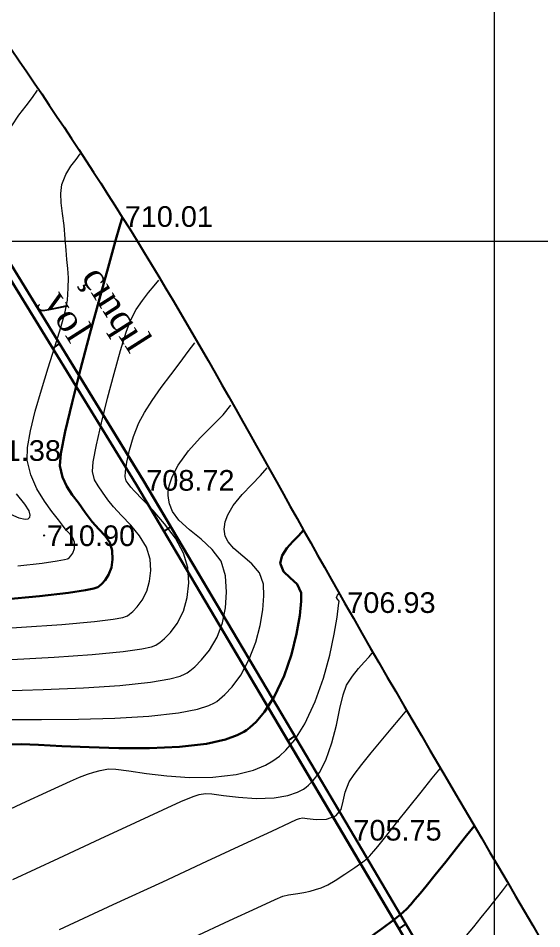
# Model space of a CAD drawing. Header units: feet. Extents: x 3381 to 684025, y 675186 to 4375940.
# Drawn here: x 682165.9 to 682191.23, y 4375781.02 to 4375825.11 of the extents above; entities that cross this region are included whole.
import ezdxf

# ---------------------------------------------------------------- set-up
doc = ezdxf.new("R2010")
doc.units = ezdxf.units.FT
doc.header["$MEASUREMENT"] = 0
doc.header["$PDMODE"] = 34
doc.header["$PDSIZE"] = 0.01
doc.layers.get('0').update_dxf_attribs({"linetype": 'CONTINUOUS'})
for name, color, linetype in [('0_Point_Height', 2, 'CONTINUOUS'), ('0_Point_Point', 7, 'CONTINUOUS'), ('Yazilar', 7, 'CONTINUOUS')]:
    doc.layers.add(name, color=color, linetype=linetype)
for name, color, linetype, lineweight in [('ANA HORIZONTAL', 24, 'CONTINUOUS', 30), ('HORIZANTAL', 24, 'CONTINUOUS', 13), ('km setka', 170, 'CONTINUOUS', 15)]:
    doc.layers.add(name, color=color, linetype=linetype, lineweight=lineweight)
doc.styles.get("Standard").update_dxf_attribs({"font": 'arial.ttf', "height": 2})

msp = doc.modelspace()

# ---------------------------------------------------------------- linework, layer by layer
at = {"linetype": 'Continuous'}
for p, q in [((682167.89605, 4375809.35838, 711.378), (682167.56251, 4375809.13713, 711.378)), ((682173.28483, 4375800.49451), (682172.95106, 4375800.27311)), ((682179.28312, 4375790.35452), (682178.94935, 4375790.13312)), ((682184.65562, 4375781.2581), (682184.32182, 4375781.03668))]:
    msp.add_line(p, q, dxfattribs=at)
at = {"linetype": 'Continuous', "elevation": 697.485}
for points in [[(682213.66637, 4375737.4462), (682202.32162, 4375751.14964), (682193.43693, 4375765.55769), (682181.62606, 4375785.58686), (682171.60585, 4375802.52585), (682160.47956, 4375820.66068), (682148.13361, 4375841.20928)], [(682210.96371, 4375740.72968), (682202.32657, 4375751.16258), (682193.44188, 4375765.57064), (682181.63101, 4375785.59981), (682171.6108, 4375802.53879), (682160.48451, 4375820.67363), (682148.13855, 4375841.22222)], [(682213.97448, 4375737.70128), (682202.64748, 4375751.38328), (682193.77948, 4375765.76428), (682181.97048, 4375785.79028), (682171.94848, 4375802.73228), (682160.82148, 4375820.86828), (682148.47648, 4375841.41528)], [(682211.24331, 4375741.01921), (682202.65243, 4375751.39622), (682193.78443, 4375765.77722), (682181.97543, 4375785.80322), (682171.95343, 4375802.74522), (682160.82643, 4375820.88122), (682148.48143, 4375841.42822)]]:
    msp.add_lwpolyline(points, dxfattribs=at)
at = {"linetype": 'Continuous'}
msp.add_open_spline([(682139.47963, 4375868.22821), (682141.3006, 4375864.75779), (682147.60661, 4375852.73973), (682157.50344, 4375834.7584), (682171.49822, 4375815.49396), (682182.26949, 4375795.29608), (682193.23269, 4375777.41052), (682202.36035, 4375760.00732), (682215.7753, 4375741.48611), (682232.37485, 4375727.19698), (682243.90986, 4375712.36038), (682251.84002, 4375701.87762), (682263.15807, 4375689.959), (682271.40714, 4375679.26706), (682275.85095, 4375673.50726)], degree=3, knots=[0, 0, 0, 0, 11.75951037, 40.72320969, 61.46233043, 83.05497871, 109.29071666, 124.3927439, 141.9627176, 177.53300774, 189.55882144, 198.27648785, 216.95544768, 238.76886618, 238.76886618, 238.76886618, 238.76886618], dxfattribs=at)
at = {"layer": '0_Point_Point'}
for p in [(682170.91243, 4375815.52122, 710.009), (682171.95343, 4375802.74522, 708.721), (682167.14343, 4375800.06522, 710.904), (682181.68043, 4375796.82622, 706.928), (682181.97543, 4375785.80322, 705.752)]:
    msp.add_point(p, dxfattribs=at)
at = {"layer": 'ANA HORIZONTAL', "color": 16, "lineweight": 30, "elevation": 710}
msp.add_lwpolyline([(682165.19898, 4375796.9548), (682166.91927, 4375797.12733), (682168.32199, 4375797.29287), (682169.14347, 4375797.41351), (682169.54818, 4375797.49373), (682169.70444, 4375797.54111), (682169.74594, 4375797.56273), (682169.81346, 4375797.6138), (682169.93814, 4375797.72143), (682170.0996, 4375797.89619), (682170.26813, 4375798.15294), (682170.40577, 4375798.50956), (682170.46497, 4375798.90264), (682170.44862, 4375799.32879), (682170.32897, 4375799.72157), (682170.10093, 4375800.05111), (682169.80137, 4375800.3689), (682169.4672, 4375800.72639), (682169.13529, 4375801.17504), (682168.81682, 4375801.6364), (682168.51306, 4375802.03609), (682168.24605, 4375802.43161), (682168.03782, 4375802.88051), (682167.9104, 4375803.44032), (682167.96237, 4375804.03298), (682168.17229, 4375805.09329), (682168.50168, 4375806.49643), (682168.91204, 4375808.11756), (682169.3649, 4375809.83186), (682169.82177, 4375811.51451), (682170.24417, 4375813.04067), (682170.59362, 4375814.28551), (682170.83162, 4375815.12422), (682170.9197, 4375815.43195), (682170.94388, 4375815.46661)], dxfattribs=at)
at = {"layer": 'ANA HORIZONTAL', "color": 32, "lineweight": 30}
for points, elevation in [([(682165.56253, 4375789.94626), (682166.03829, 4375789.96053), (682166.87846, 4375789.92649), (682168.00158, 4375789.86685), (682169.32619, 4375789.80435), (682170.77083, 4375789.76172), (682172.25403, 4375789.76169), (682173.69432, 4375789.82698), (682175.01025, 4375789.98033), (682175.9187, 4375790.18168), (682176.4885, 4375790.38623), (682176.80548, 4375790.55082), (682176.94314, 4375790.64212), (682177.10312, 4375790.76531), (682177.40523, 4375791.04106), (682177.81515, 4375791.51885), (682178.28488, 4375792.24989), (682178.75686, 4375793.25945), (682179.11162, 4375794.30372), (682179.36069, 4375795.30593), (682179.51561, 4375796.18927), (682179.58789, 4375796.87696), (682179.58909, 4375797.2922), (682179.39709, 4375797.71044), (682179.0538, 4375798.01918), (682178.72521, 4375798.32001), (682178.57734, 4375798.71449), (682178.6675, 4375799.08863), (682178.89409, 4375799.44406), (682179.18599, 4375799.77067), (682179.4721, 4375800.05836), (682179.68131, 4375800.29703)], 707.5), ([(682182.75668, 4375780.4957), (682183.50407, 4375781.03119), (682184.07217, 4375781.45041), (682184.39383, 4375781.70204), (682184.68347, 4375781.9662), (682184.89328, 4375782.19083), (682185.09108, 4375782.42855), (682185.34465, 4375782.73193), (682185.63832, 4375783.0869), (682186.07204, 4375783.62585), (682186.58301, 4375784.26728), (682187.10841, 4375784.92971), (682187.58545, 4375785.53166), (682187.95131, 4375785.99164)], 705)]:
    msp.add_lwpolyline(points, dxfattribs=dict(at, elevation=elevation))
at = {"layer": 'HORIZANTAL', "color": 32, "linetype": 'Continuous', "lineweight": 13}
for points, elevation in [([(682165.58434, 4375819.89936), (682165.92759, 4375820.41868), (682166.27473, 4375820.87373), (682166.58891, 4375821.27324), (682166.83328, 4375821.62595)], 711), ([(682165.87704, 4375798.59126), (682167.05672, 4375798.72796), (682167.77975, 4375798.83036), (682168.14009, 4375798.89596), (682168.27469, 4375798.93181), (682168.3065, 4375798.94685), (682168.35593, 4375798.98535), (682168.44201, 4375799.06907), (682168.53987, 4375799.21062), (682168.61403, 4375799.42682), (682168.62053, 4375799.73611), (682168.54548, 4375799.95021), (682168.40117, 4375800.12915), (682168.21981, 4375800.31784), (682168.0336, 4375800.5612), (682167.83785, 4375800.82472), (682167.5275, 4375801.22054), (682167.16203, 4375801.72793), (682166.80093, 4375802.32614), (682166.50371, 4375802.99443), (682166.32986, 4375803.71206), (682166.34334, 4375804.32231), (682166.48479, 4375805.13312), (682166.72107, 4375806.08535), (682167.01901, 4375807.11987), (682167.34547, 4375808.17753), (682167.66729, 4375809.19921), (682167.95133, 4375810.12576), (682168.16443, 4375810.89805), (682168.27344, 4375811.45694), (682168.31758, 4375812.04567), (682168.32061, 4375812.54184), (682168.29503, 4375812.98654), (682168.25332, 4375813.42088), (682168.20799, 4375813.88593), (682168.17152, 4375814.42281), (682168.11693, 4375815.07952), (682168.04146, 4375815.65401), (682167.97726, 4375816.16416), (682167.95649, 4375816.62785), (682168.0113, 4375817.06297), (682168.19398, 4375817.54847), (682168.44264, 4375817.94771), (682168.69565, 4375818.27531), (682168.89138, 4375818.54587)], 710.5), ([(682163.8153, 4375795.48065), (682166.056, 4375795.61636), (682168.01043, 4375795.75563), (682169.58152, 4375795.89684), (682170.49715, 4375796.01011), (682170.9522, 4375796.09471), (682171.1336, 4375796.15074), (682171.18538, 4375796.17861), (682171.27314, 4375796.2445), (682171.43748, 4375796.38224), (682171.6563, 4375796.60333), (682171.89729, 4375796.92414), (682172.1188, 4375797.36478), (682172.25413, 4375797.84659), (682172.3059, 4375798.36651), (682172.27671, 4375798.92147), (682172.10337, 4375799.48975), (682171.7684, 4375800.04172), (682171.34305, 4375800.56251), (682170.89855, 4375801.03722), (682170.50611, 4375801.45097), (682170.23699, 4375801.78887), (682169.97677, 4375802.16281), (682169.75649, 4375802.45848), (682169.58995, 4375802.76428), (682169.49094, 4375803.16859), (682169.52873, 4375803.62837), (682169.68236, 4375804.44792), (682169.92123, 4375805.5121), (682170.21477, 4375806.70576), (682170.53239, 4375807.91376), (682170.84349, 4375809.02095), (682171.1175, 4375809.91219), (682171.32382, 4375810.47232), (682171.60307, 4375810.99918), (682171.90471, 4375811.44738), (682172.20347, 4375811.8282), (682172.47411, 4375812.15289), (682172.69137, 4375812.4327)], 709.5), ([(682165.56597, 4375794.0611), (682167.63733, 4375794.16928), (682169.47092, 4375794.29422), (682170.97472, 4375794.43842), (682171.87846, 4375794.5693), (682172.35076, 4375794.67736), (682172.55672, 4375794.7544), (682172.62482, 4375794.79449), (682172.74384, 4375794.88385), (682172.9667, 4375795.07063), (682173.26345, 4375795.37046), (682173.59027, 4375795.80552), (682173.89065, 4375796.40309), (682174.07418, 4375797.05648), (682174.14439, 4375797.76155), (682174.10481, 4375798.51415), (682173.89974, 4375799.2065), (682173.49784, 4375799.92592), (682172.9792, 4375800.62881), (682172.42389, 4375801.27154), (682171.91198, 4375801.81051), (682171.52355, 4375802.2021), (682171.33868, 4375802.40271), (682171.21735, 4375802.57348), (682171.12439, 4375802.71319), (682171.07149, 4375802.89685), (682171.08176, 4375803.15459), (682171.14942, 4375803.60861), (682171.27758, 4375804.19535), (682171.46938, 4375804.85124), (682171.72793, 4375805.5127), (682172.00026, 4375806.02015), (682172.37363, 4375806.60091), (682172.81041, 4375807.22052), (682173.27296, 4375807.84455), (682173.72364, 4375808.43856), (682174.12481, 4375808.96812), (682174.43885, 4375809.39878)], 709), ([(682165.06654, 4375792.53714), (682167.1056, 4375792.59952), (682169.05384, 4375792.6865), (682170.81754, 4375792.80459), (682172.30299, 4375792.96028), (682173.22802, 4375793.11625), (682173.73671, 4375793.25373), (682173.97645, 4375793.35594), (682174.06426, 4375793.41036), (682174.19343, 4375793.5071), (682174.43752, 4375793.70937), (682174.76843, 4375794.03373), (682175.14505, 4375794.50247), (682175.51451, 4375795.14051), (682175.77458, 4375795.82851), (682175.92871, 4375796.55792), (682175.98034, 4375797.32021), (682175.9329, 4375798.10684), (682175.7089, 4375798.81677), (682175.28528, 4375799.38939), (682174.74717, 4375799.87677), (682174.17969, 4375800.33101), (682173.66798, 4375800.80418), (682173.35597, 4375801.23135), (682173.20735, 4375801.5976), (682173.15915, 4375801.86986), (682173.15235, 4375802.01567), (682173.15739, 4375802.16465), (682173.20011, 4375802.46085), (682173.33724, 4375802.89951), (682173.63252, 4375803.47044), (682174.13105, 4375804.15442), (682174.70691, 4375804.79597), (682175.28889, 4375805.38497), (682175.80578, 4375805.9113), (682176.18634, 4375806.36486)], 708.5), ([(682165.30268, 4375791.14859), (682167.02703, 4375791.14418), (682168.81475, 4375791.16178), (682170.57442, 4375791.21414), (682172.21458, 4375791.31402), (682173.6438, 4375791.47416), (682174.57386, 4375791.65424), (682175.11625, 4375791.82388), (682175.39299, 4375791.95498), (682175.5037, 4375792.02624), (682175.64033, 4375792.13008), (682175.89921, 4375792.35581), (682176.25239, 4375792.73461), (682176.66004, 4375793.30083), (682177.07291, 4375794.07719), (682177.38481, 4375794.89126), (682177.60265, 4375795.70178), (682177.73335, 4375796.4675), (682177.78383, 4375797.14717), (682177.761, 4375797.69952), (682177.56798, 4375798.25427), (682177.20285, 4375798.68962), (682176.75779, 4375799.06198), (682176.32498, 4375799.42774), (682176.0495, 4375799.7535), (682175.91514, 4375800.03611), (682175.87104, 4375800.24952), (682175.86484, 4375800.36508), (682175.8696, 4375800.48358), (682175.90905, 4375800.71887), (682176.03383, 4375801.06627), (682176.29675, 4375801.51541), (682176.72504, 4375802.04636), (682177.19207, 4375802.53324), (682177.6207, 4375802.96509), (682177.93382, 4375803.33094)], 708), ([(682165.37296, 4375801.15886), (682165.93095, 4375800.92498), (682166.23694, 4375800.85563), (682166.37238, 4375800.87154), (682166.41654, 4375800.90047), (682166.45072, 4375800.94554), (682166.47616, 4375801.0516), (682166.42059, 4375801.24825), (682166.20936, 4375801.5744), (682165.80606, 4375802.07162)], 711), ([(682164.30779, 4375786.26516), (682166.07019, 4375787.08189), (682167.47375, 4375787.73054), (682168.43155, 4375788.16944), (682168.85666, 4375788.35692), (682169.24187, 4375788.49895), (682169.54636, 4375788.60178), (682169.85616, 4375788.68324), (682170.2573, 4375788.76118), (682170.62153, 4375788.74815), (682171.25356, 4375788.66185), (682172.0963, 4375788.541), (682173.09271, 4375788.4243), (682174.18573, 4375788.35047), (682175.31828, 4375788.35822), (682176.43332, 4375788.48625), (682177.27438, 4375788.70129), (682177.85629, 4375788.94127), (682178.21409, 4375789.14338), (682178.38258, 4375789.258), (682178.54457, 4375789.3831), (682178.85199, 4375789.66623), (682179.27303, 4375790.16364), (682179.76323, 4375790.93571), (682180.26946, 4375792.01817), (682180.66751, 4375793.1564), (682180.96831, 4375794.27042), (682181.18275, 4375795.28025), (682181.32177, 4375796.10592), (682181.39628, 4375796.66746), (682181.41718, 4375796.88488), (682181.35106, 4375796.97571), (682181.28983, 4375797.06391), (682181.35078, 4375797.17114), (682181.42879, 4375797.26311)], 707), ([(682165.63169, 4375783.40743), (682167.86511, 4375784.44257), (682169.86695, 4375785.37139), (682171.56492, 4375786.1594), (682172.88671, 4375786.77212), (682173.76003, 4375787.17508), (682174.11258, 4375787.3338), (682174.40712, 4375787.44156), (682174.64621, 4375787.51388), (682174.95206, 4375787.5761), (682175.26372, 4375787.55698), (682175.82454, 4375787.47622), (682176.56184, 4375787.38315), (682177.40292, 4375787.32707), (682178.2751, 4375787.35729), (682178.9464, 4375787.47674), (682179.41001, 4375787.63847), (682179.69139, 4375787.78656), (682179.82202, 4375787.87387), (682179.94551, 4375787.97064), (682180.17219, 4375788.19134), (682180.46546, 4375788.5813), (682180.78023, 4375789.18576), (682181.07476, 4375790.02278), (682181.28998, 4375790.87974), (682181.45868, 4375791.68105), (682181.61369, 4375792.35115), (682181.78779, 4375792.81445), (682182.06837, 4375793.24719), (682182.35402, 4375793.61464), (682182.62784, 4375793.92636), (682182.87297, 4375794.19197), (682183.07251, 4375794.42104)], 706.5), ([(682167.896, 4375780.98652), (682170.49155, 4375782.1878), (682172.88832, 4375783.29925), (682175.01425, 4375784.28662), (682176.79729, 4375785.11569), (682178.16538, 4375785.75221), (682179.04647, 4375786.16196), (682179.36849, 4375786.31069), (682179.50582, 4375786.35824), (682179.64683, 4375786.39102), (682179.87627, 4375786.36443), (682180.31104, 4375786.31414), (682180.81736, 4375786.32697), (682181.26147, 4375786.48975), (682181.51581, 4375786.80159), (682181.62563, 4375787.19113), (682181.7163, 4375787.6395), (682181.91322, 4375788.1278), (682182.15759, 4375788.49093), (682182.52745, 4375788.97582), (682182.97822, 4375789.53633), (682183.46532, 4375790.12629), (682183.94417, 4375790.69954), (682184.37018, 4375791.20991), (682184.69878, 4375791.61124)], 706), ([(682174.38703, 4375780.60964), (682176.11213, 4375781.41256), (682177.44959, 4375782.03305), (682178.33222, 4375782.43865), (682178.69285, 4375782.5969), (682178.97468, 4375782.66593), (682179.20153, 4375782.69474), (682179.43018, 4375782.71891), (682179.71737, 4375782.77404), (682180.01884, 4375782.84573), (682180.28202, 4375782.91365), (682180.55125, 4375783.00447), (682180.87089, 4375783.14488), (682181.23907, 4375783.35463), (682181.70678, 4375783.65834), (682182.18191, 4375783.98559), (682182.57231, 4375784.26592), (682182.78585, 4375784.42889), (682182.9082, 4375784.54311), (682182.99645, 4375784.64422), (682183.10448, 4375784.77401), (682183.28813, 4375784.99995), (682183.6773, 4375785.48517), (682184.20396, 4375786.14399), (682184.80009, 4375786.89071), (682185.39766, 4375787.63964), (682185.92865, 4375788.30512), (682186.32504, 4375788.80144)], 705.5), ([(682187.58482, 4375780.68984), (682187.93608, 4375781.10868), (682188.30315, 4375781.56198), (682188.66842, 4375782.02285), (682189.01431, 4375782.46439), (682189.32323, 4375782.85968), (682189.57757, 4375783.18184)], 704.5)]:
    msp.add_lwpolyline(points, dxfattribs=dict(at, elevation=elevation))
at = {"layer": 'km setka', "flags": 128}
for points in [[(682188.92597, 4375840.32994), (682188.92597, 4375616.47768)], [(682053.94134, 4375814.31584), (682212.02012, 4375814.31584)]]:
    msp.add_lwpolyline(points, dxfattribs=at)

# ---------------------------------------------------------------- texts
at = {"layer": '0_Point_Height', "color": 0}
for s, p in [('710.01', (682171.04838, 4375815.00711, 710.009)), ('711.38', (682163.69038, 4375803.67511, 711.378)), ('708.72', (682172.08938, 4375802.23111, 708.721)), ('710.90', (682167.27938, 4375799.55111, 710.904)), ('706.93', (682181.81638, 4375796.31211, 706.928)), ('705.75', (682182.11138, 4375785.28911, 705.752))]:
    msp.add_text(s, height=1, dxfattribs=at).set_placement(p)
at = {"layer": 'Yazilar', "insert": (682170.01282, 4375813.28137), "char_height": 1.3, "width": 0.1058769, "attachment_point": 1, "rotation": 302.434504}
msp.add_mtext('{\\fTimes New Roman|b0|i0|c238|p18;çınqıl yol}', dxfattribs=at)

doc.saveas('drawing.dxf')
